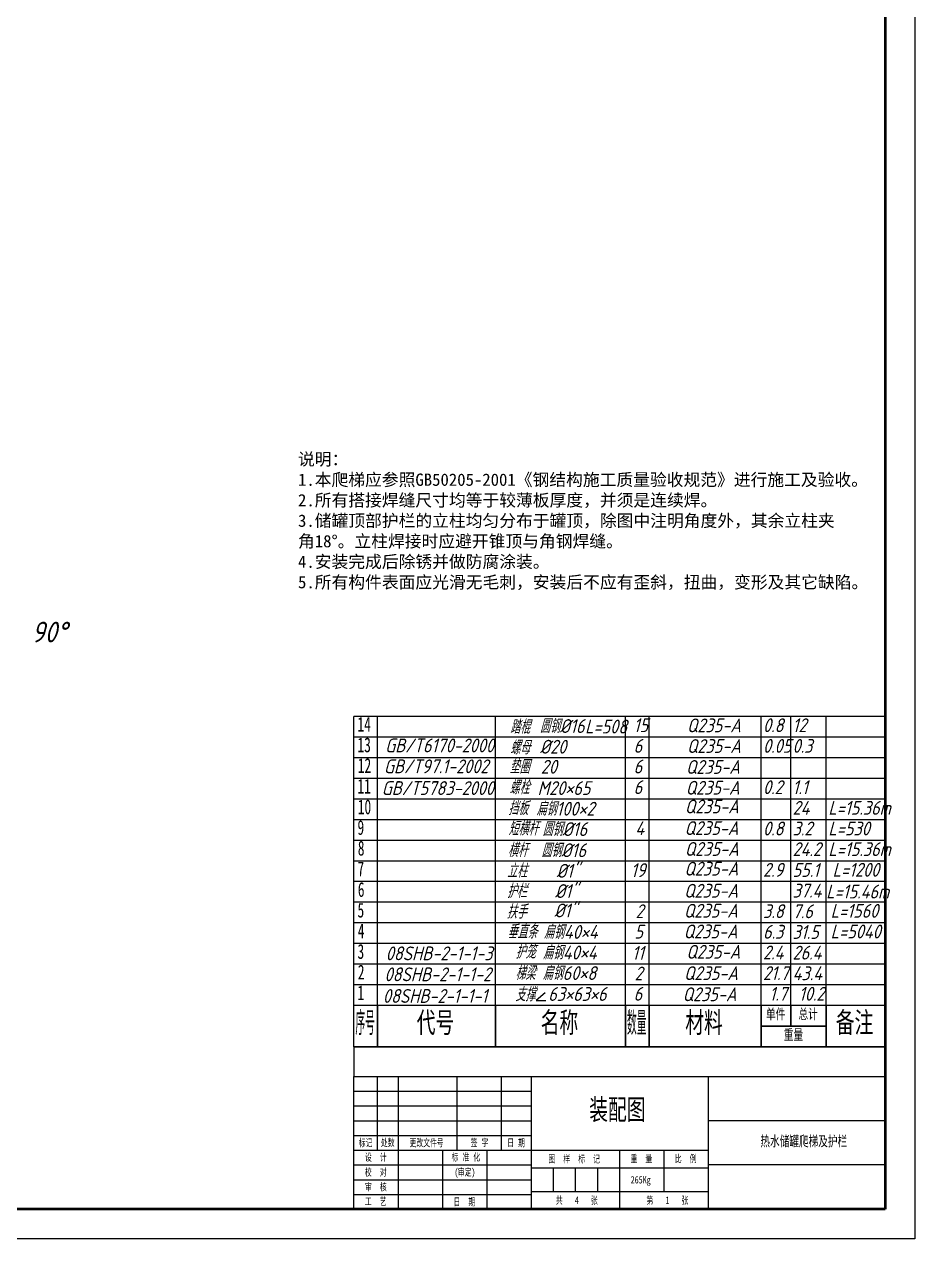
# Model space of a CAD drawing. Header units: millimetres. Extents: x 216 to 18036, y 72 to 25302.
# Drawn here: x 8984 to 18036, y 72 to 12418 of the extents above; entities that cross this region are included whole.
import ezdxf
from ezdxf.enums import TextEntityAlignment as Align

# ---------------------------------------------------------------- set-up
doc = ezdxf.new("R2010")
doc.units = ezdxf.units.MM
doc.layers.add('标注', color=254, linetype='Continuous')
doc.styles.add('GB', font='gbeitc.shx', dxfattribs={"bigfont": 'gbcbig.shx'})
doc.styles.get("Standard").update_dxf_attribs({"font": 'SIMFANG.TTF'})
doc.styles.add('TextStyle0', font='SIMFANG.TTF', dxfattribs={"width": 0.34603})
doc.styles.add('标准', font='SIMFANG.TTF', dxfattribs={"width": 0.667})

msp = doc.modelspace()

# ---------------------------------------------------------------- linework, layer by layer
at = {"lineweight": -3}
for p, q in [((18035.8, 25301.9), (18035.8, 71.9)), ((17735.8, 5381.9), (12335.8, 5381.9)), ((12335.8, 5171.9), (12335.8, 5381.9)), ((17735.8, 5381.9), (12335.8, 5381.9)), ((12575.8, 5171.9), (12575.8, 5381.9)), ((13775.8, 5171.9), (13775.8, 5381.9)), ((15095.8, 5171.9), (15095.8, 5381.9)), ((15335.8, 5171.9), (15335.8, 5381.9)), ((16475.8, 5171.9), (16475.8, 5381.9)), ((16775.8, 5171.9), (16775.8, 5381.9)), ((17135.8, 5171.9), (17135.8, 5381.9)), ((17735.8, 5171.9), (12335.8, 5171.9)), ((12335.8, 4961.9), (12335.8, 5171.9)), ((17735.8, 5171.9), (12335.8, 5171.9)), ((12575.8, 4961.9), (12575.8, 5171.9)), ((13775.8, 4961.9), (13775.8, 5171.9)), ((15095.8, 4961.9), (15095.8, 5171.9)), ((15335.8, 4961.9), (15335.8, 5171.9)), ((16475.8, 4961.9), (16475.8, 5171.9)), ((16775.8, 4961.9), (16775.8, 5171.9)), ((17135.8, 4961.9), (17135.8, 5171.9)), ((17735.8, 4961.9), (12335.8, 4961.9)), ((12335.8, 4751.9), (12335.8, 4961.9)), ((12575.8, 4751.9), (12575.8, 4961.9)), ((13775.8, 4751.9), (13775.8, 4961.9)), ((15095.8, 4751.9), (15095.8, 4961.9)), ((15335.8, 4751.9), (15335.8, 4961.9)), ((16475.8, 4751.9), (16475.8, 4961.9)), ((16775.8, 4751.9), (16775.8, 4961.9)), ((17135.8, 4751.9), (17135.8, 4961.9)), ((17735.8, 4751.9), (12335.8, 4751.9)), ((12335.8, 4541.9), (12335.8, 4751.9)), ((17735.8, 4751.9), (12335.8, 4751.9)), ((12575.8, 4541.9), (12575.8, 4751.9)), ((13775.8, 4541.9), (13775.8, 4751.9)), ((15095.8, 4541.9), (15095.8, 4751.9)), ((15335.8, 4541.9), (15335.8, 4751.9)), ((16475.8, 4541.9), (16475.8, 4751.9)), ((16775.8, 4541.9), (16775.8, 4751.9)), ((17135.8, 4541.9), (17135.8, 4751.9)), ((17735.8, 4541.9), (12335.8, 4541.9)), ((12335.8, 4331.9), (12335.8, 4541.9)), ((12575.8, 4331.9), (12575.8, 4541.9)), ((13775.8, 4331.9), (13775.8, 4541.9)), ((15095.8, 4331.9), (15095.8, 4541.9)), ((15335.8, 4331.9), (15335.8, 4541.9)), ((16475.8, 4331.9), (16475.8, 4541.9)), ((16775.8, 4331.9), (16775.8, 4541.9)), ((17135.8, 4541.9), (16775.8, 4541.9)), ((17135.8, 4331.9), (17135.8, 4541.9)), ((17735.8, 4331.9), (12335.8, 4331.9)), ((12335.8, 4121.9), (12335.8, 4331.9)), ((17735.8, 4331.9), (12335.8, 4331.9)), ((12575.8, 4121.9), (12575.8, 4331.9)), ((13775.8, 4121.9), (13775.8, 4331.9)), ((15095.8, 4121.9), (15095.8, 4331.9)), ((15335.8, 4121.9), (15335.8, 4331.9)), ((16475.8, 4121.9), (16475.8, 4331.9)), ((16775.8, 4121.9), (16775.8, 4331.9)), ((17135.8, 4121.9), (17135.8, 4331.9)), ((17735.8, 4121.9), (12335.8, 4121.9)), ((12335.8, 3911.9), (12335.8, 4121.9)), ((12575.8, 3911.9), (12575.8, 4121.9)), ((13775.8, 3911.9), (13775.8, 4121.9)), ((15095.8, 3911.9), (15095.8, 4121.9)), ((15335.8, 3911.9), (15335.8, 4121.9)), ((16475.8, 3911.9), (16475.8, 4121.9)), ((16775.8, 3911.9), (16775.8, 4121.9)), ((17135.8, 3911.9), (17135.8, 4121.9)), ((17735.8, 3911.9), (12335.8, 3911.9)), ((12335.8, 3701.9), (12335.8, 3911.9)), ((17735.8, 3911.9), (12335.8, 3911.9)), ((12575.8, 3701.9), (12575.8, 3911.9)), ((13775.8, 3701.9), (13775.8, 3911.9)), ((15095.8, 3701.9), (15095.8, 3911.9)), ((15335.8, 3701.9), (15335.8, 3911.9)), ((16475.8, 3701.9), (16475.8, 3911.9)), ((16775.8, 3701.9), (16775.8, 3911.9)), ((17135.8, 3701.9), (17135.8, 3911.9)), ((17735.8, 3701.9), (12335.8, 3701.9)), ((12335.8, 3491.9), (12335.8, 3701.9)), ((12575.8, 3491.9), (12575.8, 3701.9)), ((13775.8, 3491.9), (13775.8, 3701.9)), ((15095.8, 3491.9), (15095.8, 3701.9)), ((15335.8, 3491.9), (15335.8, 3701.9)), ((16475.8, 3491.9), (16475.8, 3701.9)), ((16775.8, 3701.9), (16475.8, 3701.9)), ((16775.8, 3491.9), (16775.8, 3701.9)), ((17135.8, 3701.9), (16775.8, 3701.9)), ((17135.8, 3491.9), (17135.8, 3701.9)), ((17735.8, 3491.9), (12335.8, 3491.9)), ((12335.8, 3281.9), (12335.8, 3491.9)), ((17735.8, 3491.9), (12335.8, 3491.9)), ((12575.8, 3281.9), (12575.8, 3491.9)), ((13775.8, 3281.9), (13775.8, 3491.9)), ((15095.8, 3281.9), (15095.8, 3491.9)), ((15335.8, 3281.9), (15335.8, 3491.9)), ((16475.8, 3281.9), (16475.8, 3491.9)), ((16775.8, 3281.9), (16775.8, 3491.9)), ((17135.8, 3281.9), (17135.8, 3491.9)), ((17735.8, 3281.9), (12335.8, 3281.9)), ((12335.8, 3071.9), (12335.8, 3281.9)), ((12575.8, 3071.9), (12575.8, 3281.9)), ((13775.8, 3071.9), (13775.8, 3281.9)), ((15095.8, 3071.9), (15095.8, 3281.9)), ((15335.8, 3071.9), (15335.8, 3281.9)), ((16475.8, 3071.9), (16475.8, 3281.9)), ((16775.8, 3071.9), (16775.8, 3281.9)), ((17135.8, 3071.9), (17135.8, 3281.9)), ((17735.8, 3071.9), (12335.8, 3071.9)), ((12335.8, 2861.9), (12335.8, 3071.9)), ((17735.8, 3071.9), (12335.8, 3071.9)), ((12575.8, 2861.9), (12575.8, 3071.9)), ((13775.8, 2861.9), (13775.8, 3071.9)), ((15095.8, 2861.9), (15095.8, 3071.9)), ((15335.8, 2861.9), (15335.8, 3071.9)), ((16475.8, 2861.9), (16475.8, 3071.9)), ((16775.8, 2861.9), (16775.8, 3071.9)), ((17135.8, 2861.9), (17135.8, 3071.9)), ((17735.8, 2861.9), (12335.8, 2861.9)), ((12335.8, 2651.9), (12335.8, 2861.9)), ((12575.8, 2651.9), (12575.8, 2861.9)), ((13775.8, 2651.9), (13775.8, 2861.9)), ((15095.8, 2651.9), (15095.8, 2861.9)), ((15335.8, 2651.9), (15335.8, 2861.9)), ((16475.8, 2651.9), (16475.8, 2861.9)), ((16775.8, 2861.9), (16475.8, 2861.9)), ((16775.8, 2651.9), (16775.8, 2861.9)), ((17135.8, 2861.9), (16775.8, 2861.9)), ((17135.8, 2651.9), (17135.8, 2861.9)), ((17735.8, 2651.9), (17735.8, 2861.9)), ((17735.8, 2651.9), (12335.8, 2651.9)), ((12335.8, 2441.9), (12335.8, 2651.9)), ((17735.8, 2651.9), (12335.8, 2651.9)), ((12575.8, 2441.9), (12575.8, 2651.9)), ((13775.8, 2441.9), (13775.8, 2651.9)), ((15095.8, 2441.9), (15095.8, 2651.9)), ((15335.8, 2441.9), (15335.8, 2651.9)), ((16475.8, 2441.9), (16475.8, 2651.9)), ((16775.8, 2441.9), (16775.8, 2651.9)), ((17135.8, 2441.9), (17135.8, 2651.9)), ((17735.8, 2441.9), (17735.8, 2651.9)), ((12335.8, 2021.9), (12335.8, 2441.9)), ((12575.8, 2441.9), (12335.8, 2441.9)), ((17735.8, 2441.9), (12335.8, 2441.9)), ((12575.8, 2441.9), (12575.8, 2021.9)), ((12575.8, 2021.9), (12575.8, 2441.9)), ((13775.8, 2441.9), (12575.8, 2441.9)), ((13775.8, 2441.9), (13775.8, 2021.9)), ((13775.8, 2021.9), (13775.8, 2441.9)), ((15095.8, 2441.9), (13775.8, 2441.9)), ((15095.8, 2441.9), (15095.8, 2021.9)), ((15095.8, 2021.9), (15095.8, 2441.9)), ((15335.8, 2441.9), (15095.8, 2441.9)), ((15335.8, 2441.9), (15335.8, 2021.9)), ((15335.8, 2021.9), (15335.8, 2441.9)), ((16475.8, 2441.9), (15335.8, 2441.9)), ((16475.8, 2441.9), (16475.8, 2021.9)), ((16475.8, 2231.9), (16475.8, 2441.9)), ((16775.8, 2441.9), (16475.8, 2441.9)), ((16775.8, 2441.9), (16775.8, 2231.9)), ((16775.8, 2231.9), (16775.8, 2441.9)), ((17135.8, 2441.9), (16775.8, 2441.9)), ((17135.8, 2441.9), (17135.8, 2231.9)), ((17135.8, 2021.9), (17135.8, 2441.9)), ((17735.8, 2441.9), (17135.8, 2441.9)), ((17735.8, 2441.9), (17735.8, 2021.9)), ((17735.8, 2021.9), (17735.8, 2441.9)), ((17735.8, 2441.9), (17735.8, 2021.9)), ((16475.8, 2021.9), (16475.8, 2231.9)), ((17135.8, 2231.9), (16475.8, 2231.9)), ((16475.8, 2231.9), (16775.8, 2231.9)), ((16775.8, 2231.9), (17135.8, 2231.9)), ((17135.8, 2231.9), (17135.8, 2021.9)), ((12335.8, 2021.9), (12575.8, 2021.9)), ((17735.8, 2021.9), (12335.8, 2021.9)), ((12335.8, 2021.9), (12335.8, 1721.9)), ((12575.8, 2021.9), (13775.8, 2021.9)), ((13775.8, 2021.9), (15095.8, 2021.9)), ((15095.8, 2021.9), (15335.8, 2021.9)), ((15335.8, 2021.9), (16475.8, 2021.9)), ((16475.8, 2021.9), (17135.8, 2021.9)), ((17135.8, 2021.9), (17735.8, 2021.9)), ((17735.8, 1721.9), (17735.8, 2021.9)), ((12335.8, 371.9), (12335.8, 1721.9)), ((12335.8, 1721.9), (17735.8, 1721.9)), ((12335.8, 1721.9), (17735.8, 1721.9)), ((12575.8, 971.9), (12575.8, 1721.9)), ((12785.8, 1721.9), (12785.8, 371.9)), ((13385.8, 971.9), (13385.8, 1721.9)), ((13835.8, 971.9), (13835.8, 1721.9)), ((14135.8, 1721.9), (14135.8, 371.9)), ((15935.8, 1721.9), (15935.8, 371.9)), ((17735.8, 1721.9), (17735.8, 371.9)), ((12335.8, 1571.9), (14135.8, 1571.9)), ((12335.8, 1421.9), (14135.8, 1421.9)), ((12335.8, 1271.9), (14135.8, 1271.9)), ((17735.8, 1271.9), (15935.8, 1271.9)), ((12335.8, 1121.9), (14135.8, 1121.9)), ((12335.8, 971.9), (15935.8, 971.9)), ((13235.8, 971.9), (13235.8, 371.9)), ((13685.8, 971.9), (13685.8, 371.9)), ((15035.8, 971.9), (15035.8, 371.9)), ((15485.8, 971.9), (15485.8, 551.9)), ((12335.8, 821.9), (14135.8, 821.9)), ((14135.8, 791.9), (15935.8, 791.9)), ((14360.8, 791.9), (14360.8, 551.9)), ((14585.8, 791.9), (14585.8, 551.9)), ((14810.8, 791.9), (14810.8, 551.9)), ((17735.8, 821.9), (15935.8, 821.9)), ((12335.8, 671.9), (14135.8, 671.9)), ((12335.8, 521.9), (13235.8, 521.9)), ((13235.8, 521.9), (14135.8, 521.9)), ((14135.8, 551.9), (15935.8, 551.9)), ((17735.8, 371.9), (12335.8, 371.9)), ((18035.8, 71.9), (215.8, 71.9))]:
    msp.add_line(p, q, dxfattribs=at)
at = {"lineweight": 50}
for p, q in [((17735.8, 25001.9), (17735.8, 371.9)), ((17735.8, 371.9), (965.8, 371.9))]:
    msp.add_line(p, q, dxfattribs=at)
at = {"layer": '标注'}
for p, q in [((14278.9, 2570.9), (14188.5, 2492.1)), ((14188.5, 2492.1), (14285.9, 2492.1))]:
    msp.add_line(p, q, dxfattribs=at)

# ---------------------------------------------------------------- texts
at = {"lineweight": -3, "style": '标准', "width": 0.667}
for s, height, p in [('14', 150, (12371.6, 5227.4)), ('13', 150, (12371.6, 5017.4)), ('12', 150, (12374.8, 4807.4)), ('11', 150, (12371.6, 4597.4)), ('10', 150, (12374.8, 4387.4)), ('9', 150, (12371.6, 4177.4)), ('8', 150, (12374.8, 3967.4)), ('7', 150, (12371.6, 3757.4)), ('6', 150, (12374.8, 3547.4)), ('5', 150, (12371.6, 3337.4)), ('4', 150, (12374.8, 3127.4)), ('3', 150, (12371.6, 2917.4)), ('2', 150, (12374.8, 2707.4)), ('1', 150, (12371.6, 2497.4)), ('标记', 75, (12383.5, 1009.9)), ('处数', 75, (12608.5, 1011.1)), ('更改文件', 75, (12899.5, 1009.9)), ('号', 75, (13176.4, 1009.9)), ('签 字', 75, (13522.1, 1011.1)), ('日 期', 75, (13892.7, 1009.9)), ('设  计', 75, (12446.8, 862.3)), ('标 准 化', 75, (13327.8, 864)), ('图  样  标  记', 75, (14312.2, 844.9)), ('重  量', 75, (15146.8, 848.1)), ('比  例', 75, (15596.8, 847.7)), ('校  对', 75, (12445.8, 710.5)), ('(', 75, (13356.2, 711.1)), ('审定', 75, (13390.8, 711.1)), (')', 75, (13529.3, 711.1)), ('审  核', 75, (12446.8, 561.1)), ('265Kg', 75, (15148.5, 633.6)), ('工  艺', 75, (12445.8, 413.3)), ('日  期', 75, (13346.8, 409.9)), ('共   4   张', 75, (14388.2, 424.9)), ('第   1   张', 75, (15309.1, 424.9))]:
    msp.add_text(s, height=height, dxfattribs=at).set_placement(p)
at = {"lineweight": -3, "attachment_point": 1}
for s, insert, char_height, style in [('\\fFangSong_GB2312|b0|i0|p34;序号', (12350.8, 2375.7), 210, 'TextStyle0'), ('\\fFangSong_GB2312|b0|i0|p34;代号', (12973.4, 2375.7), 210, '标准'), ('\\fFangSong_GB2312|b0|i0|p34;名称', (14233.4, 2375.7), 210, '标准'), ('\\fFangSong_GB2312|b0|i0|p34;数量', (15110.8, 2375.7), 210, 'TextStyle0'), ('\\fFangSong_GB2312|b0|i0|p34;材料', (15703.4, 2375.7), 210, '标准'), ('\\fFangSong_GB2312|b0|i0|p34;单件', (16524.6, 2408.8), 105, '标准'), ('\\fFangSong_GB2312|b0|i0|p34;总计', (16854.6, 2408.8), 105, '标准'), ('\\fFangSong_GB2312|b0|i0|p34;备注', (17233.4, 2375.7), 210, '标准'), ('\\fFangSong_GB2312|b0|i0|p34;重量', (16704.6, 2198.8), 105, '标准'), ('\\fFangSong_GB2312|b0|i0|p34;装配图', (14727, 1490.7), 210, '标准')]:
    msp.add_mtext(s, dxfattribs=dict(at, insert=insert, char_height=char_height, style=style))
at = {"insert": (16467.2, 1116.9), "char_height": 105, "attachment_point": 1, "style": '标准'}
msp.add_mtext('{\\fFangSong_GB2312|b0|i0|c134|p34;热水储罐爬梯及护栏}', dxfattribs=at)
at = {"layer": '标注', "style": 'GB'}
for s, height, p in [('踏棍', 140.62, (13922.1, 5205.8)), ('圆钢%%C16', 140.62, (14226, 5213.4)), ('L=508', 140.62, (14685, 5208.5)), ('15', 140.62, (15178.5, 5221.9)), ('Q235-A', 140.62, (15720.9, 5220.4)), ('0.8', 140.62, (16493.9, 5221.9)), ('12', 140.62, (16793.9, 5221.9)), ('GB/T6170-2000', 140.625, (12652.3, 5016.6)), ('螺母', 140.62, (13922.1, 4995.8)), ('%%C20', 140.62, (14226, 5003.4)), ('6', 140.6, (15178.5, 5011.9)), ('Q235-A', 140.62, (15720.9, 5010.4)), ('0.05', 140.62, (16493.9, 5011.9)), ('0.3', 140.62, (16793.9, 5011.9)), ('GB/T97.1-2002', 140.625, (12640.3, 4804.1)), ('垫圈', 140.62, (13916.1, 4799.7)), ('20', 140.62, (14234.9, 4799.7)), ('6', 140.6, (15178.5, 4801.9)), ('Q235-A', 140.62, (15710.7, 4797.8)), ('GB/T5783-2000', 140.625, (12617.7, 4583)), ('螺栓', 140.62, (13915.7, 4590.4)), ('M20×65', 140.62, (14202.3, 4582.8)), ('6', 140.6, (15178.5, 4591.9)), ('Q235-A', 140.62, (15708, 4586.5)), ('0.2', 140.62, (16493.9, 4591.9)), ('1.1', 140.62, (16793.9, 4591.9)), ('挡板', 140.62, (13902.8, 4378.2)), ('扁钢100×2', 140.62, (14190.6, 4373)), ('Q235-A', 140.62, (15699.6, 4395.9)), ('24', 140.62, (16793.9, 4381.9)), ('L=15.36m', 140.62, (17157.8, 4382.1)), ('短横杆', 140.62, (13905.3, 4172.2)), ('圆钢%%C16', 140.62, (14252.4, 4165.7)), ('4', 140.6, (15195.5, 4175.9)), ('Q235-A', 140.62, (15696.1, 4176.1)), ('0.8', 140.62, (16493.9, 4171.9)), ('3.2', 140.62, (16793.9, 4171.9)), ('L=530', 140.62, (17157.8, 4172.1)), ('横杆', 140.62, (13899.7, 3952.6)), ('圆钢%%C16', 140.62, (14240.8, 3950.9)), ('Q235-A', 140.62, (15699, 3964)), ('24.2', 140.62, (16793.9, 3961.9)), ('L=15.36m', 140.62, (17157.8, 3962.1)), ('立柱', 140.62, (13891.6, 3742.4)), ('%%C1"', 140.62, (14394.2, 3741.6)), ('19', 140.62, (15150.7, 3748.8)), ('Q235-A', 140.62, (15694.4, 3763.4)), ('2.9', 140.62, (16493.9, 3751.9)), ('55.1', 140.62, (16793.9, 3749.9)), ('L=1200', 140.62, (17201.1, 3752.4)), ('护栏', 140.62, (13890, 3535.2)), ('%%C1"', 140.62, (14379.5, 3535.8)), ('Q235-A', 140.62, (15691.7, 3539.3)), ('37.4', 140.62, (16793.9, 3539.9)), ('L=15.46m', 140.62, (17135.8, 3530.8)), ('扶手', 140.62, (13888.5, 3325.8)), ('%%C1"', 140.62, (14371, 3338.9)), ('2', 140.6, (15197.3, 3330.8)), ('Q235-A', 140.62, (15689.7, 3336)), ('3.8', 140.62, (16493.9, 3331.9)), ('7.6', 140.62, (16793.9, 3329.9)), ('L=1560', 140.62, (17181.4, 3334.9)), ('垂直条', 140.62, (13894.9, 3123.2)), ('扁钢40×4', 140.62, (14266.3, 3120.3)), ('5', 140.6, (15186.5, 3123)), ('Q235-A', 140.62, (15686.9, 3125.4)), ('6.3', 140.62, (16493.9, 3121.9)), ('31.5', 140.62, (16793.9, 3119.9)), ('L=5040', 140.62, (17181.4, 3124.9)), ('护笼', 140.62, (13977.9, 2918.6)), ('扁钢40×4', 140.62, (14256.1, 2911.1)), ('11', 140.62, (15162.2, 2907)), ('Q235-A', 140.62, (15714.2, 2918.5)), ('2.4', 140.62, (16493.9, 2911.9)), ('26.4', 140.62, (16793.9, 2909.9)), ('梯梁', 140.62, (13975.5, 2701.6)), ('扁钢60×8', 140.62, (14254.3, 2702.1)), ('Q235-A', 140.62, (15690.8, 2701.3)), ('21.7', 140.62, (16493.9, 2701.9)), ('43.4', 140.62, (16793.9, 2699.9)), ('2', 140.6, (15187.4, 2697.7)), ('支撑', 140.62, (13975.2, 2485.5)), ('63×63×6', 140.62, (14310, 2489.4)), ('6', 140.6, (15178.5, 2491.9)), ('Q235-A', 140.62, (15676.6, 2486.4)), ('1.7', 140.62, (16558.5, 2491.9)), ('10.2', 140.62, (16858.5, 2491.9))]:
    msp.add_text(s, height=height, dxfattribs=at).set_placement(p)
at = {"layer": '标注', "insert": (11767, 8059.5), "char_height": 125, "width": 5513.238, "attachment_point": 1}
msp.add_mtext('说明：\\P1.本爬梯应参照GB50205-2001《钢结构施工质量验收规范》进行施工及验收。\\P2.所有搭接焊缝尺寸均等于较薄板厚度，并须是连续焊。\\P3.储罐顶部护栏的立柱均匀分布于罐顶，除图中注明角度外，其余立柱夹角18%%D。立柱焊接时应避开锥顶与角钢焊缝。\\P4.安装完成后除锈并做防腐涂装。\\P5.所有构件表面应光滑无毛刺，安装后不应有歪斜，扭曲，变形及其它缺陷。', dxfattribs=at)
at = {"layer": '标注', "insert": (9059.1, 6239.8), "char_height": 210, "width": 2181.788, "attachment_point": 4, "style": 'GB'}
msp.add_mtext('90%%D', dxfattribs=at)
at = {"layer": '标注', "style": 'GB', "flags": 4}
for tag, p in [('08SHB-2-1-1-3', (13201.3, 2973.1)), ('08SHB-2-1-1-2', (13187.5, 2759.9)), ('08SHB-2-1-1-1', (13160, 2539.9))]:
    msp.add_attdef(tag, text='', height=140.6, dxfattribs=at).set_placement(p, align=Align.MIDDLE)

doc.saveas('drawing.dxf')
